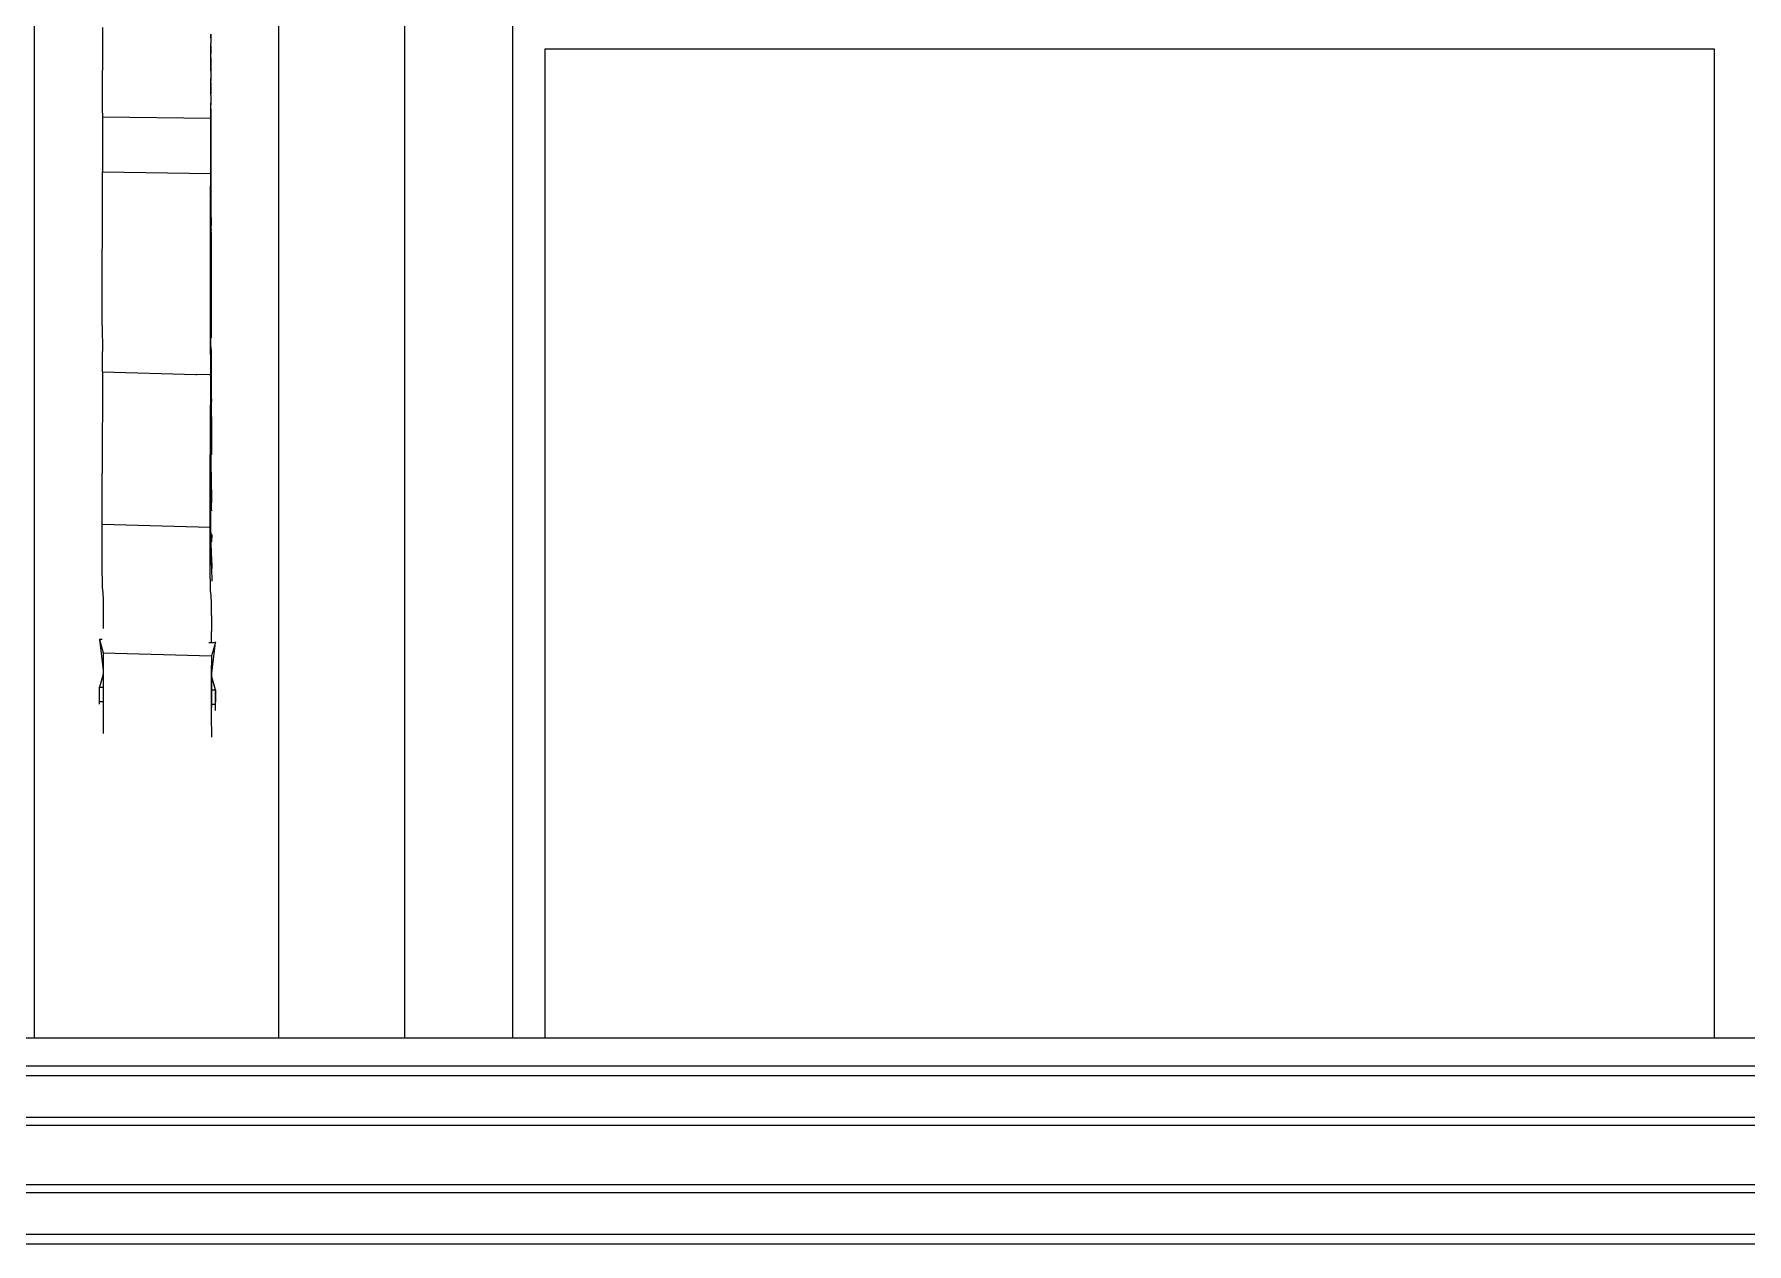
# Model space of a CAD drawing. Extents: x -24961 to 905641, y -154323 to 635957.
# Drawn here: x 426930 to 429003, y -114548 to -113084 of the extents above; entities that cross this region are included whole.
import ezdxf

# ---------------------------------------------------------------- set-up
doc = ezdxf.new("R2010")
doc.units = 0
doc.header["$LTSCALE"] = 1000
doc.header["$MEASUREMENT"] = 0
doc.layers.add('窗', color=154, linetype='Continuous')

msp = doc.modelspace()

# ---------------------------------------------------------------- linework, layer by layer
for p, q in [((427378.2, -112276.1), (427378.2, -114299.3)), ((426930.3, -114299.3), (426930.3, -112957.3)), ((427226.2, -114299.3), (427226.2, -112957.3)), ((427012.7, -113179.5), (427012.8, -113075.6)), ((427143.7, -113083.8), (427143.7, -113084.1)), ((427143.7, -113084.1), (427143.7, -113094.2)), ((427143.7, -113088.5), (427143.7, -113084.1)), ((427143.7, -113088.5), (427143.7, -113095.3)), ((427143.7, -113094.2), (427143.7, -113094.3)), ((427143.7, -113094.3), (427143.7, -113095.3)), ((427143.7, -113095.3), (427143.7, -113095.3)), ((427143.7, -113096.1), (427143.7, -113095.3)), ((427143.7, -113097.3), (427143.7, -113095.3)), ((427143.7, -113097.9), (427143.7, -113096.1)), ((427143.7, -113097.5), (427143.7, -113097.3)), ((427143.7, -113097.9), (427143.7, -113097.5)), ((427143.7, -113097.9), (427143.7, -113097.9)), ((427143.7, -113097.9), (427143.7, -113100.7)), ((427143.7, -113100.7), (427143.7, -113097.9)), ((427143.7, -113100.7), (427143.7, -113100.7)), ((427143.7, -113107.7), (427143.7, -113100.7)), ((427143.7, -113101.3), (427143.7, -113100.7)), ((427143.7, -113101.3), (427143.7, -113107.7)), ((427143.6, -113112.2), (427143.7, -113110.2)), ((427143.6, -113112.2), (427143.7, -113112.2)), ((427143.6, -113112.2), (427143.7, -113113.4)), ((427143.6, -113119.1), (427143.7, -113113.4)), ((427143.6, -113119.1), (427143.7, -113119.1)), ((427143.7, -113121.3), (427143.6, -113119.1)), ((427143.7, -113107.7), (427143.7, -113107.7)), ((427143.7, -113112.2), (427143.7, -113107.7)), ((427143.7, -113108.2), (427143.7, -113107.7)), ((427143.7, -113110.2), (427143.7, -113108.2)), ((427143.7, -113113.9), (427143.7, -113112.2)), ((427143.7, -113113.9), (427143.7, -113119.1)), ((427143.7, -113119.1), (427143.7, -113125.8)), ((427143.7, -113122.7), (427143.7, -113121.3)), ((427143.6, -113125.3), (427143.7, -113123.9)), ((427143.6, -113125.8), (427143.6, -113125.3)), ((427143.6, -113125.8), (427143.7, -113125.8)), ((427143.7, -113125.8), (427143.6, -113125.8)), ((427143.6, -113128.2), (427143.6, -113136.6)), ((427143.7, -113128.2), (427143.6, -113128.2)), ((427143.7, -113136.6), (427143.6, -113136.6)), ((427143.6, -113136.6), (427143.6, -113137.4)), ((427143.7, -113137.4), (427143.6, -113137.4)), ((427143.6, -113137.4), (427143.6, -113139)), ((427143.6, -113139), (427143.7, -113139)), ((427143.6, -113140.5), (427143.6, -113139)), ((427143.7, -113139), (427143.6, -113140.5)), ((427143.6, -113142.5), (427143.6, -113140.5)), ((427143.6, -113142.5), (427143.6, -113142.7)), ((427143.7, -113142.7), (427143.6, -113142.7)), ((427143.6, -113142.7), (427143.6, -113147.4)), ((427143.7, -113142.7), (427143.6, -113147.4)), ((427143.7, -113123.9), (427143.7, -113122.7)), ((427143.7, -113128.2), (427143.7, -113125.8)), ((427143.7, -113125.8), (427143.7, -113133.8)), ((427143.7, -113133.8), (427143.7, -113134)), ((427143.7, -113134), (427143.7, -113136.6)), ((427143.7, -113134), (427143.7, -113137.4)), ((427143.7, -113136.6), (427143.7, -113139)), ((427143.7, -113137.9), (427143.7, -113137.4)), ((427143.7, -113139), (427143.7, -113137.9)), ((427143.7, -113139.8), (427143.7, -113139)), ((427143.7, -113139), (427143.7, -113139)), ((427143.7, -113142.7), (427143.7, -113139)), ((427143.7, -113142.7), (427143.7, -113139.8)), ((427143.7, -113142.7), (427143.7, -113142.7)), ((427143.7, -113147.9), (427143.7, -113142.7)), ((427143.7, -113147.9), (427143.7, -113142.7)), ((427143.6, -113149.1), (427143.6, -113147.4)), ((427143.6, -113149.1), (427143.7, -113149.4)), ((427143.6, -113150.7), (427143.7, -113149.4)), ((427143.7, -113149.4), (427143.6, -113150.7)), ((427143.6, -113150.7), (427143.6, -113150.7)), ((427143.6, -113151.1), (427143.6, -113150.7)), ((427143.6, -113151.1), (427143.6, -113150.7)), ((427143.6, -113152.2), (427143.6, -113151.1)), ((427143.6, -113156), (427143.6, -113152.2)), ((427143.6, -113157.6), (427143.6, -113156)), ((427143.7, -113156), (427143.6, -113156)), ((427143.6, -113157.6), (427143.6, -113159.7)), ((427143.7, -113157.6), (427143.6, -113157.6)), ((427143.6, -113159.7), (427143.6, -113160)), ((427143.6, -113160), (427143.6, -113164.9)), ((427143.7, -113147.9), (427143.7, -113145.4)), ((427143.7, -113147.9), (427143.7, -113149.8)), ((427143.7, -113149.8), (427143.7, -113150.2)), ((427143.7, -113150.4), (427143.7, -113150.2)), ((427143.7, -113151), (427143.7, -113150.4)), ((427143.7, -113156), (427143.7, -113151)), ((427143.8, -113151.4), (427143.7, -113151)), ((427143.8, -113151.4), (427143.7, -113156)), ((427143.7, -113157.6), (427143.7, -113156)), ((427143.7, -113157.6), (427143.7, -113160.8)), ((427143.7, -113160.8), (427143.8, -113167.3)), ((427012.7, -113179.5), (427012.7, -113184.4)), ((427143.6, -113164.9), (427143.6, -113169.1)), ((427143.6, -113169.1), (427143.6, -113169.6)), ((427143.6, -113170.3), (427143.6, -113169.6)), ((427143.7, -113169.6), (427143.6, -113169.6)), ((427143.6, -113173.7), (427143.6, -113170.3)), ((427143.6, -113174.4), (427143.6, -113173.7)), ((427143.6, -113180.9), (427143.6, -113174.4)), ((427143.6, -113174.4), (427143.7, -113190.8)), ((427143.6, -113185.9), (427143.6, -113180.9)), ((427143.7, -113169.6), (427143.8, -113167.3)), ((427143.7, -113173), (427143.7, -113169.6)), ((427143.8, -113204.4), (427143.7, -113173)), ((427143.7, -113218.1), (427143.7, -113173)), ((427012.7, -113184.4), (427012.6, -113250.6)), ((427143.6, -113185.9), (427012.7, -113184.4)), ((427143.6, -113185.9), (427143.6, -113190.8)), ((427143.6, -113190.8), (427143.7, -113190.8)), ((427143.6, -113190.8), (427143.6, -113208.9)), ((427143.6, -113222.3), (427143.7, -113190.8)), ((427143.7, -113190.8), (427143.7, -113195.1)), ((427143.7, -113218.1), (427143.7, -113195.1)), ((427143.8, -113242.5), (427143.8, -113204.4)), ((427144.1, -113361.4), (427143.8, -113204.4)), ((427143.6, -113208.9), (427143.5, -113252.6)), ((427143.6, -113208.9), (427143.6, -113226.8)), ((427143.6, -113222.3), (427143.6, -113226.8)), ((427143.8, -113242.5), (427143.7, -113218.1)), ((427143.6, -113226.8), (427143.6, -113228)), ((427143.6, -113226.8), (427143.6, -113226.8)), ((427143.6, -113226.8), (427143.6, -113228)), ((427143.6, -113228), (427143.6, -113228.4)), ((427143.6, -113228.4), (427143.6, -113231.5)), ((427143.7, -113231.5), (427143.6, -113231.5)), ((427143.6, -113231.5), (427143.6, -113231.5)), ((427143.6, -113231.5), (427143.6, -113231.8)), ((427143.6, -113231.8), (427143.6, -113237.7)), ((427143.7, -113235.6), (427143.6, -113247.3)), ((427143.6, -113239.4), (427143.6, -113237.7)), ((427143.6, -113242.2), (427143.6, -113239.4)), ((427143.6, -113242.5), (427143.6, -113242.2)), ((427143.6, -113242.5), (427143.7, -113242.5)), ((427143.6, -113247.3), (427143.6, -113242.5)), ((427143.7, -113239.9), (427143.7, -113231.5)), ((427143.7, -113231.5), (427143.7, -113235.6)), ((427143.7, -113242.5), (427143.7, -113239.9)), ((427143.7, -113242.5), (427143.8, -113242.5)), ((427143.7, -113252.4), (427143.7, -113242.5)), ((427143.8, -113242.5), (427143.8, -113242.5)), ((427143.8, -113253.4), (427143.8, -113242.5)), ((427143.9, -113305.8), (427143.8, -113242.5)), ((427012.3, -113436.6), (427012.6, -113250.6)), ((427012.6, -113250.6), (427143.5, -113252.6)), ((427143.4, -113282), (427143.5, -113252.6)), ((427143.6, -113247.3), (427143.6, -113247.3)), ((427143.6, -113247.3), (427143.7, -113247.3)), ((427143.6, -113247.3), (427143.6, -113248.4)), ((427143.6, -113250.7), (427143.7, -113247.3)), ((427143.6, -113247.3), (427143.6, -113250.7)), ((427143.6, -113248.4), (427143.6, -113250.7)), ((427143.6, -113250.7), (427143.6, -113250.8)), ((427143.6, -113250.7), (427143.6, -113250.7)), ((427143.6, -113253.4), (427143.6, -113250.7)), ((427143.7, -113251), (427143.6, -113250.8)), ((427143.6, -113251.1), (427143.7, -113251)), ((427143.6, -113251.1), (427143.6, -113253)), ((427143.7, -113253.4), (427143.6, -113251.1)), ((427143.6, -113253.4), (427143.6, -113253)), ((427143.6, -113253.4), (427143.6, -113253.4)), ((427143.6, -113253.4), (427143.7, -113253.4)), ((427143.6, -113253.4), (427143.6, -113254.3)), ((427143.6, -113253.4), (427143.6, -113255.7)), ((427143.6, -113254.3), (427143.7, -113253.8)), ((427143.7, -113255.7), (427143.6, -113254.3)), ((427143.6, -113255.7), (427143.6, -113254.3)), ((427143.6, -113255.7), (427143.6, -113255.7)), ((427143.6, -113255.7), (427143.7, -113255.7)), ((427143.6, -113255.7), (427143.6, -113256)), ((427143.6, -113255.7), (427143.6, -113261.9)), ((427143.6, -113256), (427143.7, -113256)), ((427143.6, -113256), (427143.6, -113261.9)), ((427143.6, -113261.9), (427143.6, -113261.9)), ((427143.6, -113261.9), (427143.6, -113263.7)), ((427143.6, -113261.9), (427143.7, -113261.9)), ((427143.6, -113263.4), (427143.6, -113261.9)), ((427143.7, -113263.3), (427143.6, -113264.7)), ((427143.6, -113263.7), (427143.6, -113263.4)), ((427143.6, -113263.7), (427143.6, -113263.7)), ((427143.6, -113263.7), (427143.6, -113263.7)), ((427143.6, -113263.9), (427143.6, -113263.7)), ((427143.6, -113263.7), (427143.6, -113265.7)), ((427143.6, -113264.7), (427143.6, -113263.9)), ((427143.6, -113265.7), (427143.6, -113263.9)), ((427143.6, -113264.8), (427143.6, -113264.7)), ((427143.6, -113264.8), (427143.6, -113264.9)), ((427143.6, -113265.1), (427143.6, -113264.9)), ((427143.6, -113265.5), (427143.6, -113265.1)), ((427143.6, -113266.9), (427143.6, -113265.5)), ((427143.6, -113265.7), (427143.6, -113266.9)), ((427143.6, -113267.4), (427143.6, -113266.9)), ((427143.7, -113247.3), (427143.7, -113252.4)), ((427143.7, -113252.4), (427143.7, -113253.4)), ((427143.7, -113253.8), (427143.7, -113253.4)), ((427143.7, -113253.4), (427143.7, -113253.4)), ((427143.7, -113253.4), (427143.8, -113253.4)), ((427143.7, -113253.4), (427143.7, -113255.7)), ((427143.8, -113259), (427143.7, -113255.7)), ((427143.7, -113255.8), (427143.7, -113255.7)), ((427143.7, -113255.7), (427143.7, -113255.7)), ((427143.7, -113255.7), (427143.8, -113255.7)), ((427143.7, -113256), (427143.7, -113255.8)), ((427143.8, -113259), (427143.7, -113265.2)), ((427143.7, -113261.9), (427143.7, -113262.4)), ((427143.7, -113262.4), (427143.7, -113263.1)), ((427143.7, -113263.1), (427143.7, -113263.3)), ((427143.7, -113263.3), (427143.7, -113267.1)), ((427143.7, -113267.4), (427143.7, -113263.3)), ((427143.7, -113265.2), (427143.8, -113268.4)), ((427143.7, -113267.4), (427143.7, -113267.1)), ((427143.8, -113253.8), (427143.8, -113253.4)), ((427143.8, -113255.7), (427143.8, -113253.8)), ((427143.8, -113253.8), (427143.8, -113255.7)), ((427143.8, -113261), (427143.8, -113255.7)), ((427143.8, -113261), (427143.8, -113259)), ((427143.8, -113268.4), (427143.8, -113261)), ((427143.2, -113471.6), (427143.5, -113284.1)), ((427143.2, -113439.8), (427143.4, -113284.1)), ((427143.5, -113282), (427143.4, -113282)), ((427143.4, -113282), (427143.4, -113284.1)), ((427143.5, -113284.1), (427143.4, -113282)), ((427143.5, -113284.1), (427143.4, -113284.1)), ((427143.6, -113270.2), (427143.5, -113270.2)), ((427143.6, -113272.2), (427143.5, -113272.2)), ((427143.6, -113282), (427143.5, -113282)), ((427143.6, -113284.1), (427143.5, -113284.1)), ((427143.6, -113286.4), (427143.5, -113286.4)), ((427143.6, -113267.4), (427143.7, -113267.4)), ((427143.6, -113267.4), (427143.6, -113267.8)), ((427143.7, -113267.4), (427143.6, -113267.9)), ((427143.6, -113267.8), (427143.6, -113269.5)), ((427143.6, -113267.9), (427143.6, -113267.8)), ((427143.6, -113269.5), (427143.6, -113267.9)), ((427143.6, -113269.7), (427143.6, -113269.5)), ((427143.6, -113270), (427143.6, -113269.7)), ((427143.6, -113269.7), (427143.6, -113270)), ((427143.6, -113270.2), (427143.6, -113270)), ((427143.6, -113270), (427143.7, -113270.2)), ((427143.6, -113270.2), (427143.6, -113270)), ((427143.6, -113270), (427143.6, -113270.2)), ((427143.7, -113270.2), (427143.6, -113270.2)), ((427143.6, -113270.7), (427143.6, -113270.2)), ((427143.6, -113272.2), (427143.6, -113270.2)), ((427143.7, -113270.3), (427143.6, -113270.7)), ((427143.6, -113270.7), (427143.6, -113270.7)), ((427143.6, -113271.5), (427143.6, -113270.7)), ((427143.6, -113270.7), (427143.6, -113271.5)), ((427143.6, -113271.5), (427143.6, -113271.9)), ((427143.6, -113271.9), (427143.6, -113272.2)), ((427143.6, -113272.2), (427143.7, -113272.4)), ((427143.6, -113274.6), (427143.6, -113272.2)), ((427143.7, -113274.4), (427143.6, -113276.9)), ((427143.6, -113282), (427143.6, -113274.6)), ((427143.6, -113276.9), (427143.6, -113274.6)), ((427143.6, -113276.9), (427143.7, -113276.9)), ((427143.6, -113276.9), (427143.6, -113277)), ((427143.6, -113277), (427143.7, -113277)), ((427143.6, -113279.6), (427143.7, -113277)), ((427143.6, -113277), (427143.6, -113281.4)), ((427143.6, -113279.6), (427143.7, -113280.1)), ((427143.7, -113280.1), (427143.6, -113281.4)), ((427143.6, -113281.4), (427143.7, -113281.4)), ((427143.6, -113281.4), (427143.7, -113282.2)), ((427143.6, -113281.4), (427143.6, -113282)), ((427143.6, -113282), (427143.6, -113281.4)), ((427143.6, -113282), (427143.6, -113282)), ((427143.6, -113282.8), (427143.6, -113282)), ((427143.6, -113282), (427143.6, -113284.1)), ((427143.6, -113282.8), (427143.7, -113282.8)), ((427143.6, -113283.5), (427143.6, -113282.8)), ((427143.6, -113283.7), (427143.6, -113283.5)), ((427143.6, -113283.7), (427143.6, -113284.1)), ((427143.6, -113283.7), (427143.6, -113284.1)), ((427143.6, -113284.1), (427143.6, -113284.1)), ((427143.6, -113284.1), (427143.6, -113289.1)), ((427143.6, -113286.4), (427143.6, -113284.1)), ((427143.6, -113284.1), (427143.6, -113286.4)), ((427143.6, -113286.4), (427143.6, -113284.1)), ((427143.7, -113286.4), (427143.6, -113286.4)), ((427143.6, -113291.5), (427143.6, -113286.4)), ((427143.6, -113288.6), (427143.6, -113286.4)), ((427143.7, -113267.4), (427143.7, -113267.4)), ((427143.7, -113267.4), (427143.8, -113282.7)), ((427143.7, -113270.2), (427143.7, -113270.3)), ((427143.8, -113270.2), (427143.7, -113270.2)), ((427143.7, -113272.4), (427143.7, -113274.4)), ((427143.7, -113274.4), (427143.7, -113276)), ((427143.7, -113276), (427143.7, -113276.9)), ((427143.7, -113276.9), (427143.7, -113277)), ((427143.7, -113276.9), (427143.7, -113276.9)), ((427143.7, -113281.4), (427143.7, -113280.1)), ((427143.7, -113281.7), (427143.7, -113281.4)), ((427143.7, -113282.2), (427143.7, -113281.7)), ((427143.7, -113282.2), (427143.7, -113282.8)), ((427143.7, -113282.8), (427143.7, -113285)), ((427143.7, -113285), (427143.7, -113286.4)), ((427143.8, -113286.4), (427143.7, -113286.4)), ((427143.7, -113286.4), (427143.7, -113288.6)), ((427143.8, -113268.4), (427143.8, -113268.5)), ((427143.8, -113270.2), (427143.8, -113268.5)), ((427143.8, -113270.2), (427143.8, -113286.2)), ((427143.8, -113270.2), (427143.8, -113270.2)), ((427143.8, -113286.2), (427143.8, -113282.7)), ((427143.8, -113286.4), (427143.8, -113286.2)), ((427143.8, -113286.4), (427143.8, -113287.1)), ((427143.8, -113287.1), (427143.8, -113286.4)), ((427143.8, -113287.3), (427143.8, -113287.1)), ((427143.8, -113287.3), (427143.8, -113288.4)), ((427143.8, -113287.3), (427143.8, -113290.6)), ((427143.6, -113291.5), (427143.5, -113291.5)), ((427143.6, -113297.4), (427143.5, -113297.4)), ((427143.5, -113301.6), (427143.6, -113297.4)), ((427143.5, -113301.6), (427143.5, -113312.5)), ((427143.6, -113288.6), (427143.7, -113288.6)), ((427143.6, -113289.1), (427143.7, -113288.6)), ((427143.6, -113289.1), (427143.6, -113288.6)), ((427143.6, -113289.1), (427143.6, -113289.1)), ((427143.7, -113290.5), (427143.6, -113289.1)), ((427143.6, -113290.6), (427143.6, -113289.1)), ((427143.6, -113290.6), (427143.7, -113290.6)), ((427143.6, -113291.5), (427143.6, -113290.6)), ((427143.7, -113291.5), (427143.6, -113291.5)), ((427143.7, -113291.5), (427143.6, -113293)), ((427143.6, -113293), (427143.6, -113291.5)), ((427143.6, -113297.4), (427143.6, -113291.5)), ((427143.6, -113293), (427143.6, -113293)), ((427143.6, -113293), (427143.6, -113294.3)), ((427143.6, -113294.3), (427143.6, -113293)), ((427143.6, -113294.3), (427143.6, -113294.4)), ((427143.8, -113294.3), (427143.6, -113294.3)), ((427143.6, -113294.4), (427143.6, -113295.6)), ((427143.6, -113295.6), (427143.6, -113294.4)), ((427143.6, -113295.6), (427143.6, -113295.6)), ((427143.6, -113295.6), (427143.6, -113297.3)), ((427143.6, -113295.6), (427143.7, -113297.3)), ((427143.6, -113297.3), (427143.7, -113297.3)), ((427143.6, -113297.3), (427143.6, -113297.4)), ((427143.6, -113297.4), (427143.6, -113300.4)), ((427143.6, -113308.1), (427143.6, -113300.4)), ((427143.6, -113312.5), (427143.6, -113308.1)), ((427143.6, -113308.1), (427143.6, -113314.3)), ((427143.7, -113288.6), (427143.7, -113290.5)), ((427143.7, -113288.6), (427143.8, -113288.6)), ((427143.7, -113290.5), (427143.7, -113290.6)), ((427143.7, -113290.6), (427143.7, -113291.1)), ((427143.7, -113290.6), (427143.8, -113290.6)), ((427143.7, -113291.5), (427143.7, -113291.1)), ((427143.7, -113297.3), (427143.8, -113297.3)), ((427143.7, -113297.3), (427143.7, -113315.5)), ((427143.8, -113288.6), (427143.8, -113288.4)), ((427143.8, -113288.6), (427143.8, -113289.5)), ((427143.8, -113289.5), (427143.8, -113290.6)), ((427143.8, -113293.4), (427143.8, -113290.6)), ((427143.8, -113290.6), (427143.8, -113290.6)), ((427143.8, -113290.6), (427143.8, -113294.3)), ((427143.8, -113294.3), (427143.8, -113293.4)), ((427143.8, -113294.3), (427143.8, -113294.8)), ((427143.8, -113294.3), (427143.8, -113294.3)), ((427143.8, -113294.3), (427143.8, -113294.8)), ((427143.8, -113294.8), (427143.8, -113294.9)), ((427143.8, -113294.9), (427143.8, -113296.3)), ((427143.8, -113296.3), (427143.8, -113296.4)), ((427143.8, -113296.4), (427143.8, -113297.3)), ((427143.8, -113296.4), (427143.8, -113297.3)), ((427143.8, -113298.7), (427143.8, -113297.3)), ((427143.8, -113297.3), (427143.8, -113297.3)), ((427143.8, -113301.4), (427143.8, -113298.7)), ((427143.8, -113303), (427143.8, -113301.4)), ((427143.8, -113303), (427143.8, -113304)), ((427143.8, -113308.1), (427143.8, -113304)), ((427143.8, -113308.1), (427143.8, -113312)), ((427143.9, -113305.8), (427143.9, -113308.7)), ((427143.5, -113312.5), (427143.5, -113312.5)), ((427143.6, -113312.7), (427143.5, -113312.5)), ((427143.5, -113312.8), (427143.5, -113312.5)), ((427143.5, -113312.8), (427143.6, -113312.7)), ((427143.5, -113312.8), (427143.5, -113312.8)), ((427143.5, -113315.4), (427143.5, -113312.8)), ((427143.6, -113315.4), (427143.5, -113315.4)), ((427143.5, -113316), (427143.5, -113315.4)), ((427143.5, -113316), (427143.6, -113316)), ((427143.5, -113319.2), (427143.5, -113316)), ((427143.5, -113321.3), (427143.5, -113319.2)), ((427143.5, -113321.3), (427143.6, -113321.3)), ((427143.5, -113323.5), (427143.5, -113321.3)), ((427143.6, -113323.5), (427143.5, -113323.5)), ((427143.5, -113325.3), (427143.5, -113323.5)), ((427143.5, -113325.3), (427143.6, -113325.3)), ((427143.5, -113329.6), (427143.5, -113325.3)), ((427143.6, -113312.7), (427143.6, -113312.5)), ((427143.6, -113315.4), (427143.6, -113314.3)), ((427143.7, -113315.5), (427143.6, -113315.4)), ((427143.6, -113316), (427143.6, -113315.4)), ((427143.6, -113316), (427143.7, -113316)), ((427143.6, -113321.3), (427143.6, -113316)), ((427143.6, -113321.3), (427143.7, -113321.3)), ((427143.6, -113323.5), (427143.6, -113321.3)), ((427143.7, -113323.5), (427143.6, -113323.5)), ((427143.6, -113324.6), (427143.6, -113323.5)), ((427143.6, -113324.6), (427143.6, -113325.3)), ((427143.6, -113325.3), (427143.6, -113329.6)), ((427143.6, -113325.3), (427143.7, -113325.3)), ((427143.6, -113329.6), (427143.7, -113328.6)), ((427143.7, -113316), (427143.7, -113315.5)), ((427143.7, -113315.5), (427143.7, -113315.5)), ((427143.7, -113315.5), (427143.7, -113316)), ((427143.7, -113318.7), (427143.7, -113316)), ((427143.7, -113316), (427143.7, -113316.6)), ((427143.7, -113316), (427143.7, -113316)), ((427143.7, -113316), (427143.8, -113316)), ((427143.7, -113316), (427143.7, -113321.3)), ((427143.8, -113321.3), (427143.7, -113316.6)), ((427143.7, -113318.7), (427143.7, -113321.3)), ((427143.7, -113321.3), (427143.7, -113323.5)), ((427143.7, -113321.3), (427143.8, -113321.3)), ((427143.8, -113323.5), (427143.7, -113323.5)), ((427143.7, -113323.5), (427143.7, -113325.3)), ((427143.7, -113325.3), (427143.7, -113325.8)), ((427143.7, -113325.3), (427143.8, -113325.3)), ((427143.7, -113328.6), (427143.7, -113325.8)), ((427143.9, -113313.9), (427143.8, -113312)), ((427143.9, -113313.9), (427143.8, -113316)), ((427143.8, -113316), (427143.8, -113318.4)), ((427143.8, -113316), (427143.9, -113316)), ((427143.8, -113318.4), (427143.9, -113321.3)), ((427143.8, -113321.3), (427143.9, -113321.3)), ((427143.8, -113323.5), (427143.8, -113321.3)), ((427143.8, -113323.5), (427143.8, -113325.3)), ((427143.8, -113323.5), (427143.8, -113323.5)), ((427143.8, -113325.3), (427143.8, -113329.9)), ((427143.8, -113325.3), (427143.9, -113325.3)), ((427143.9, -113308.7), (427143.9, -113314.2)), ((427143.9, -113316), (427143.9, -113313.9)), ((427143.9, -113314.9), (427143.9, -113314.2)), ((427143.9, -113320.4), (427143.9, -113314.9)), ((427143.9, -113314.9), (427143.9, -113316)), ((427143.9, -113323.4), (427143.9, -113320.4)), ((427143.9, -113323.5), (427143.9, -113321.3)), ((427143.9, -113324.1), (427143.9, -113323.4)), ((427143.9, -113324.2), (427143.9, -113323.5)), ((427143.9, -113323.5), (427143.9, -113324.1)), ((427143.9, -113324.1), (427143.9, -113324.2)), ((427143.9, -113324.8), (427143.9, -113324.2)), ((427143.9, -113325.3), (427143.9, -113324.8)), ((427143.9, -113325.3), (427143.9, -113325.5)), ((427143.9, -113325.5), (427143.9, -113326.9)), ((427143.9, -113326.9), (427143.9, -113328.3)), ((427143.9, -113327.9), (427143.9, -113326.9)), ((427143.9, -113328.3), (427143.9, -113327.9)), ((427143.9, -113328.3), (427143.9, -113329.3)), ((427143.9, -113329.3), (427143.9, -113329.9)), ((427143.6, -113329.6), (427143.5, -113329.6)), ((427143.5, -113329.9), (427143.5, -113329.6)), ((427143.5, -113329.9), (427143.8, -113329.9)), ((427143.5, -113382.2), (427143.5, -113329.9)), ((427143.8, -113329.9), (427143.9, -113329.9)), ((427143.8, -113353.6), (427143.8, -113329.9)), ((427143.9, -113329.9), (427144.1, -113451.5)), ((427143.8, -113353.6), (427143.8, -113377.3)), ((427143.5, -113382.2), (427143.5, -113400.4)), ((427143.8, -113377.3), (427143.7, -113397.4)), ((427143.6, -113405.7), (427143.5, -113400.4)), ((427143.7, -113397.4), (427143.6, -113405.7)), ((427143.7, -113407), (427143.6, -113407)), ((427143.7, -113407), (427143.7, -113397.4)), ((427143.8, -113407), (427143.7, -113407.1)), ((427143.7, -113407.1), (427143.7, -113407)), ((427143.7, -113407.1), (427143.7, -113409.5)), ((427143.8, -113409.1), (427143.7, -113407.1)), ((427143.7, -113409.5), (427143.7, -113412.3)), ((427143.7, -113411.9), (427143.7, -113412.9)), ((427143.7, -113412.9), (427143.7, -113412.3)), ((427143.8, -113413.3), (427143.8, -113409.1)), ((427143.7, -113412.9), (427143.6, -113412.9)), ((427143.6, -113415.7), (427143.7, -113415.7)), ((427143.7, -113413.6), (427143.7, -113412.9)), ((427143.7, -113412.9), (427143.7, -113412.9)), ((427143.7, -113412.9), (427143.7, -113415.7)), ((427143.7, -113413.7), (427143.7, -113413.6)), ((427143.7, -113413.9), (427143.7, -113413.6)), ((427143.7, -113413.7), (427143.8, -113416)), ((427143.7, -113413.9), (427143.7, -113415.7)), ((427143.7, -113415.7), (427143.7, -113415.7)), ((427143.7, -113419), (427143.7, -113415.7)), ((427143.7, -113422.2), (427143.7, -113419)), ((427143.7, -113426.1), (427143.7, -113422.2)), ((427143.7, -113430.5), (427143.7, -113426.1)), ((427143.7, -113426.1), (427143.7, -113431.5)), ((427143.8, -113429), (427143.7, -113431.5)), ((427143.7, -113431.5), (427143.7, -113430.5)), ((427143.7, -113431.5), (427143.7, -113438.6)), ((427143.7, -113431.5), (427143.7, -113431.5)), ((427143.7, -113431.5), (427143.7, -113431.5)), ((427143.8, -113418.8), (427143.8, -113413.3)), ((427143.8, -113419.4), (427143.8, -113416)), ((427143.8, -113431.6), (427143.8, -113418.8)), ((427143.8, -113419.4), (427143.8, -113427.2)), ((427143.8, -113429), (427143.8, -113427.2)), ((427143.8, -113438.1), (427143.8, -113431.6)), ((427012.3, -113436.6), (427012.4, -113468.1)), ((427143.2, -113439.8), (427143.2, -113471.6)), ((427143.4, -113442), (427143.4, -113442)), ((427143.7, -113441.7), (427143.8, -113438.1)), ((427143.7, -113438.6), (427143.7, -113442)), ((427143.7, -113442), (427143.7, -113441.7)), ((427143.7, -113442), (427143.7, -113442)), ((427012.5, -113488.5), (427012.4, -113468.1)), ((427143.2, -113471.6), (427143.3, -113492)), ((427144, -113465.5), (427143.7, -113567.5)), ((427143.9, -113462.3), (427144, -113462.3)), ((427144, -113465.5), (427143.9, -113465.5)), ((427144, -113465.5), (427144, -113462.3)), ((427012.6, -113492.7), (427012.1, -113615.1)), ((427012.6, -113492.7), (427012.5, -113488.5)), ((427012.6, -113492.7), (427126.1, -113495.8)), ((427143.3, -113492), (427143.4, -113496.2)), ((427144.2, -113481.1), (427144.1, -113515.2)), ((427126.1, -113495.8), (427126.1, -113496.8)), ((427143.4, -113496.2), (427126.1, -113495.8)), ((427143.4, -113497.7), (427143.1, -113564.8)), ((427143.6, -113508.6), (427143.3, -113555.5)), ((427143.4, -113497.7), (427143.4, -113496.2)), ((427143.4, -113555.5), (427143.6, -113508.6)), ((427143.7, -113495.9), (427143.6, -113497.8)), ((427143.7, -113495.9), (427143.6, -113508.6)), ((427143.6, -113497.8), (427143.6, -113508.6)), ((427143.6, -113508.6), (427143.6, -113508.6)), ((427144, -113540.5), (427144.1, -113508.6)), ((427144.1, -113508.6), (427144, -113522.2)), ((427144.1, -113508.6), (427144, -113508.6)), ((427144.1, -113515.2), (427144.1, -113525.9)), ((427144, -113522.2), (427143.9, -113551.4)), ((427144.1, -113525.9), (427144, -113541.3)), ((427144.1, -113525.9), (427144.3, -113525.9)), ((427144.1, -113547.6), (427144.2, -113533.2)), ((427144.2, -113533.2), (427144.3, -113525.9)), ((427144.3, -113525.9), (427144.4, -113526.7)), ((427144.4, -113526.7), (427144.4, -113528.6)), ((427143.3, -113555.5), (427143.3, -113555.5)), ((427143.3, -113555.5), (427143.4, -113555.5)), ((427143.3, -113555.5), (427143.3, -113564.8)), ((427143.4, -113562.9), (427143.4, -113555.5)), ((427143.9, -113551.4), (427143.9, -113555.5)), ((427143.9, -113555.5), (427144, -113555.5)), ((427143.9, -113555.5), (427143.9, -113564.8)), ((427143.9, -113564.8), (427144, -113555.5)), ((427144, -113555.5), (427144, -113540.5)), ((427144, -113541.3), (427144, -113555.5)), ((427144, -113555.5), (427144.1, -113555.5)), ((427144, -113555.5), (427144, -113555.5)), ((427144, -113555.5), (427144, -113564.8)), ((427144.1, -113555.5), (427144.1, -113547.6)), ((427144.1, -113564.8), (427144.1, -113555.5)), ((427144.5, -113556.1), (427144.3, -113547)), ((427144.3, -113547), (427144.3, -113547.2)), ((427144.3, -113547.2), (427144.3, -113549.3)), ((427144.3, -113549.3), (427144.3, -113553.1)), ((427144.3, -113553.1), (427144.3, -113555.5)), ((427144.3, -113557.4), (427144.3, -113555.5)), ((427144.3, -113555.5), (427144.4, -113555.8)), ((427144.3, -113555.5), (427144.3, -113555.5)), ((427144.3, -113555.5), (427144.3, -113558)), ((427144.3, -113561.1), (427144.3, -113557.4)), ((427144.4, -113555.8), (427144.4, -113561.9)), ((427144.5, -113560.4), (427144.5, -113556.1)), ((427142.9, -113618.9), (427143.1, -113566.3)), ((427143.1, -113564.8), (427143.1, -113564.8)), ((427143.1, -113566.3), (427143.1, -113564.8)), ((427143.1, -113566.3), (427143.1, -113566.3)), ((427143.2, -113564.8), (427143.3, -113564.8)), ((427143.3, -113565.1), (427143.2, -113565.1)), ((427143.2, -113566.3), (427143.3, -113566.3)), ((427143.2, -113568.3), (427143.3, -113568.3)), ((427143.2, -113570.4), (427143.3, -113570.4)), ((427143.2, -113570.7), (427143.3, -113570.7)), ((427143.2, -113571.2), (427143.3, -113571.2)), ((427143.3, -113571.2), (427143.2, -113579.5)), ((427143.3, -113564.8), (427143.3, -113565.1)), ((427143.3, -113564.8), (427143.4, -113564.8)), ((427143.3, -113565.1), (427143.3, -113566.3)), ((427143.3, -113566.3), (427143.4, -113566.3)), ((427143.3, -113566.3), (427143.3, -113568.3)), ((427143.3, -113568.3), (427143.4, -113568.3)), ((427143.3, -113568.3), (427143.3, -113570.4)), ((427143.3, -113570.4), (427143.4, -113570.4)), ((427143.3, -113570.4), (427143.3, -113570.7)), ((427143.3, -113570.7), (427143.4, -113570.7)), ((427143.3, -113570.7), (427143.3, -113571.2)), ((427143.3, -113571.2), (427143.4, -113571.2)), ((427143.4, -113564.8), (427143.4, -113562.9)), ((427143.4, -113566.3), (427143.4, -113564.8)), ((427143.4, -113568.3), (427143.4, -113566.3)), ((427143.4, -113570.4), (427143.4, -113568.3)), ((427143.4, -113570.7), (427143.4, -113570.4)), ((427143.4, -113571.2), (427143.4, -113570.7)), ((427143.4, -113579.5), (427143.4, -113571.2)), ((427143.6, -113615.5), (427143.7, -113571.2)), ((427143.7, -113568.3), (427143.7, -113567.5)), ((427143.7, -113570.4), (427143.7, -113568.3)), ((427143.7, -113571.2), (427143.7, -113570.4)), ((427143.9, -113566.3), (427143.8, -113589.1)), ((427143.9, -113564.8), (427143.9, -113564.8)), ((427143.9, -113566.3), (427143.9, -113564.8)), ((427143.9, -113564.8), (427143.9, -113566.3)), ((427143.9, -113566.3), (427143.9, -113566.3)), ((427143.9, -113580.1), (427143.9, -113566.3)), ((427144, -113564.8), (427144.1, -113564.8)), ((427144, -113564.8), (427144, -113566.3)), ((427144, -113566.3), (427144.1, -113566.3)), ((427144, -113566.3), (427144, -113573.2)), ((427144, -113573.2), (427144, -113593)), ((427144.1, -113566.3), (427144.1, -113564.8)), ((427144.1, -113566.4), (427144.1, -113566.3)), ((427144.1, -113575.5), (427144.1, -113566.4)), ((427144.1, -113583.7), (427144.1, -113575.5)), ((427144.3, -113558), (427144.3, -113561.1)), ((427144.3, -113561.1), (427144.3, -113563.1)), ((427144.3, -113563.1), (427144.3, -113565.7)), ((427144.3, -113566.3), (427144.3, -113565.7)), ((427144.4, -113561.9), (427144.5, -113570.7)), ((427144.4, -113565), (427144.4, -113564.8)), ((427144.4, -113565.7), (427144.4, -113565)), ((427144.5, -113574.1), (427144.4, -113565.7)), ((427144.4, -113565.7), (427144.4, -113573.8)), ((427144.4, -113573.8), (427144.4, -113582.3)), ((427144.5, -113585.1), (427144.5, -113574.1)), ((427143.2, -113579.5), (427143.1, -113607.5)), ((427143.2, -113579.5), (427143.2, -113579.5)), ((427143.2, -113579.5), (427143.4, -113579.5)), ((427143.2, -113606.3), (427143.4, -113579.5)), ((427143.8, -113589.1), (427143.8, -113607.5)), ((427143.9, -113607.5), (427143.9, -113580.1)), ((427144, -113593), (427144.2, -113593)), ((427144, -113619.5), (427144, -113593)), ((427144.1, -113589.9), (427144.1, -113583.7)), ((427144.2, -113592.9), (427144.1, -113589.9)), ((427144.2, -113592.9), (427144.3, -113592.7)), ((427144.2, -113592.9), (427144.2, -113593)), ((427144.4, -113582.3), (427144.3, -113588.9)), ((427144.3, -113588.9), (427144.3, -113592.7)), ((427012, -113677), (427012.1, -113615.1)), ((427142.8, -113680.8), (427142.9, -113618.9)), ((427143.1, -113607.5), (427143.2, -113607.5)), ((427143.1, -113607.5), (427143.1, -113620.1)), ((427143.2, -113607.5), (427143.2, -113606.3)), ((427143.2, -113620), (427143.2, -113607.5)), ((427143.6, -113650.2), (427143.6, -113615.5)), ((427143.8, -113607.5), (427143.9, -113607.5)), ((427143.8, -113607.5), (427143.9, -113619.6)), ((427144, -113619.5), (427143.9, -113607.5)), ((427143.9, -113619.6), (427143.9, -113628.4)), ((427144, -113619.5), (427144.1, -113628.9)), ((427144, -113626.3), (427144, -113619.5)), ((427144.6, -113628.9), (427144.6, -113619.1)), ((427143.1, -113620.1), (427143.1, -113640.4)), ((427143.1, -113640.4), (427143.2, -113640.4)), ((427143.1, -113640.4), (427143.1, -113647)), ((427143.2, -113640.4), (427143.2, -113620)), ((427143.2, -113647), (427143.2, -113640.4)), ((427143.9, -113628.4), (427143.9, -113640.4)), ((427143.9, -113640.4), (427144.1, -113640.4)), ((427143.9, -113640.4), (427144, -113647)), ((427144.1, -113640.4), (427144, -113626.3)), ((427144.1, -113629.2), (427144.1, -113628.9)), ((427144.2, -113649.6), (427144.1, -113629.2)), ((427144.1, -113629.2), (427144.2, -113637.4)), ((427144.1, -113641.2), (427144.1, -113640.4)), ((427144.2, -113637.4), (427144.3, -113640.4)), ((427144.3, -113640.4), (427144.5, -113637.4)), ((427144.5, -113637.4), (427144.6, -113628.9)), ((427144.6, -113635.2), (427144.5, -113644.6)), ((427143.2, -113647), (427143.1, -113647)), ((427143.1, -113647), (427143.1, -113651.1)), ((427143.1, -113651.1), (427143.2, -113651.1)), ((427143.1, -113651.1), (427143.1, -113661)), ((427143.1, -113661), (427143.2, -113661)), ((427143.1, -113661), (427143.1, -113662)), ((427143.2, -113649.2), (427143.2, -113647)), ((427143.2, -113651.1), (427143.2, -113649.2)), ((427143.2, -113661), (427143.2, -113651.1)), ((427143.3, -113684.3), (427143.2, -113661)), ((427143.8, -113678.1), (427143.6, -113650.2)), ((427144, -113647), (427144, -113651.1)), ((427144, -113651.1), (427144.4, -113651.1)), ((427144, -113651.1), (427144.1, -113658.4)), ((427144.2, -113649.6), (427144.1, -113641.2)), ((427144.1, -113658.4), (427144.3, -113661)), ((427144.2, -113649.9), (427144.2, -113649.6)), ((427144.4, -113651.1), (427144.2, -113649.9)), ((427144.3, -113661), (427144.5, -113654.4)), ((427144.5, -113644.6), (427144.4, -113651.1)), ((427144.5, -113654.4), (427144.6, -113645.1)), ((427144.6, -113645.1), (427144.6, -113645.1)), ((427012.1, -113725.8), (427012, -113677)), ((427012, -113677), (427142.8, -113680.8)), ((427143, -113729.5), (427142.8, -113680.8)), ((427143.1, -113662), (427143.2, -113698.2)), ((427144, -113695), (427143.8, -113678.1)), ((427143.2, -113698.2), (427143.5, -113698.2)), ((427143.2, -113698.2), (427143.2, -113699.7)), ((427143.2, -113699.7), (427143.6, -113721.6)), ((427143.5, -113698.2), (427143.3, -113684.3)), ((427143.6, -113705.9), (427143.5, -113698.2)), ((427144.1, -113695.2), (427144, -113695)), ((427144.4, -113698.3), (427144.1, -113695.2)), ((427144.4, -113716.1), (427144.1, -113695.2)), ((427144.7, -113689.5), (427144.4, -113698.3)), ((427144.7, -113689.5), (427144.7, -113689.4)), ((427144.4, -113716.1), (427143.6, -113705.9)), ((427143.6, -113721.6), (427144.4, -113729.4)), ((427144.4, -113716.1), (427144.7, -113730.6)), ((427012.6, -113753.6), (427012.1, -113725.8)), ((427143.4, -113757.3), (427143, -113729.5)), ((427144.4, -113729.4), (427144.4, -113730.5)), ((427144.4, -113730.5), (427144.7, -113746.2)), ((427144.7, -113730.6), (427144.7, -113730.6)), ((427013.4, -113759.7), (427012.6, -113753.6)), ((427013.6, -113769), (427013.4, -113759.7)), ((427144.2, -113763.4), (427143.4, -113757.3)), ((427144.4, -113772.6), (427144.2, -113763.4)), ((427013.7, -113784.4), (427013.6, -113769)), ((427013.8, -113803.4), (427013.7, -113784.4)), ((427144.6, -113787.7), (427144.4, -113772.6)), ((427144.6, -113787.7), (427144.6, -113807)), ((427009, -113816.3), (427009, -113816.7)), ((427009, -113816.7), (427013.3, -113853.8)), ((427009, -113816.7), (427013.5, -113832.9)), ((427009.1, -113816.7), (427009, -113816.7)), ((427012.3, -113816.7), (427009.1, -113816.7)), ((427141.1, -113820.1), (427144.6, -113820.2)), ((427149.4, -113820.4), (427144.3, -113836.3)), ((427144.5, -113860.5), (427149.4, -113820.4)), ((427144.6, -113814.1), (427144.6, -113807)), ((427144.6, -113819.8), (427144.6, -113814.1)), ((427144.6, -113819.8), (427144.6, -113820.2)), ((427144.6, -113820.2), (427149.4, -113820.4)), ((427149.4, -113820.4), (427149.5, -113819.3)), ((427013.5, -113832.9), (427013.3, -113853.8)), ((427013.5, -113832.9), (427144.3, -113836.3)), ((427144.3, -113836.3), (427144.1, -113859.4)), ((427144.3, -113836.3), (427144.5, -113860.5)), ((427013.3, -113858.7), (427008.8, -113874.2)), ((427013.3, -113858.7), (427013.2, -113874.3)), ((427013.3, -113853.8), (427013.3, -113856.1)), ((427013.3, -113856.1), (427013.3, -113858.7)), ((427144.1, -113859.4), (427144, -113885.8)), ((427144.5, -113860.5), (427144.3, -113860.5)), ((427144.5, -113860.5), (427144.5, -113877.5)), ((427149.2, -113877.7), (427144.5, -113860.5)), ((427008.8, -113874.3), (427008.8, -113874.2)), ((427008.8, -113874.2), (427013.2, -113874.3)), ((427008.8, -113892), (427008.8, -113874.3)), ((427013.2, -113874.3), (427013.2, -113882.6)), ((427013.2, -113882.6), (427013.2, -113892.1)), ((427144, -113885.8), (427144.1, -113911.5)), ((427144.5, -113888.1), (427144.3, -113888.1)), ((427144.5, -113877.5), (427149.2, -113877.7)), ((427144.5, -113877.5), (427144.5, -113888.1)), ((427144.5, -113888.1), (427144.5, -113895.2)), ((427149.2, -113877.7), (427149.3, -113888.2)), ((427149.2, -113887.9), (427149.2, -113877.7)), ((427149.2, -113887.9), (427149.3, -113888.2)), ((427149.2, -113888.2), (427149.2, -113887.9)), ((427149.3, -113888.2), (427149.2, -113888.2)), ((427149.2, -113895.3), (427149.2, -113888.2)), ((427149.3, -113888.2), (427149.3, -113892.4)), ((427013.2, -113892.1), (427008.8, -113892)), ((427008.8, -113894.9), (427008.8, -113892)), ((427013.2, -113892.1), (427013.2, -113892.2)), ((427013.2, -113892.2), (427013.2, -113908.4)), ((427013.2, -113908.4), (427013.5, -113929.6)), ((427144.5, -113895.2), (427144.5, -113899)), ((427149.2, -113895.3), (427144.5, -113895.2)), ((427149.3, -113902.4), (427149.2, -113895.3)), ((427013.5, -113929.6), (427013.5, -113930.5)), ((427144.1, -113911.5), (427144.3, -113932.5)), ((427144.3, -113932.5), (427144.4, -113934.8)), ((426930.3, -114299.3), (426778.2, -114299.3)), ((427226.2, -114299.3), (426930.3, -114299.3)), ((427378.2, -114299.3), (427226.2, -114299.3)), ((427508.9, -114299.3), (427378.2, -114299.3)), ((427548.1, -114299.3), (427508.9, -114299.3)), ((428964, -114299.3), (427548.1, -114299.3)), ((429042.4, -114299.3), (428964, -114299.3)), ((430990.6, -114333.1), (406165.8, -114333.1)), ((430990.6, -114344.9), (406165.8, -114344.9)), ((430990.6, -114395.1), (406165.8, -114395.1)), ((430990.6, -114404.8), (406165.8, -114404.8)), ((406213.4, -114486), (430963.1, -114486)), ((406217.1, -114476.4), (430959.4, -114476.4)), ((406189.5, -114548.1), (430987, -114548.1)), ((406194, -114536.3), (430982.5, -114536.3))]:
    msp.add_line(p, q)
at = {"layer": '窗'}
for p, q in [((427508.9, -112471.9), (427508.9, -114299.3)), ((428964, -113101.9), (427548.1, -113101.9)), ((427548.1, -113101.9), (427548.1, -114299.3)), ((428964, -114299.3), (428964, -113101.9))]:
    msp.add_line(p, q, dxfattribs=at)

doc.saveas('drawing.dxf')
